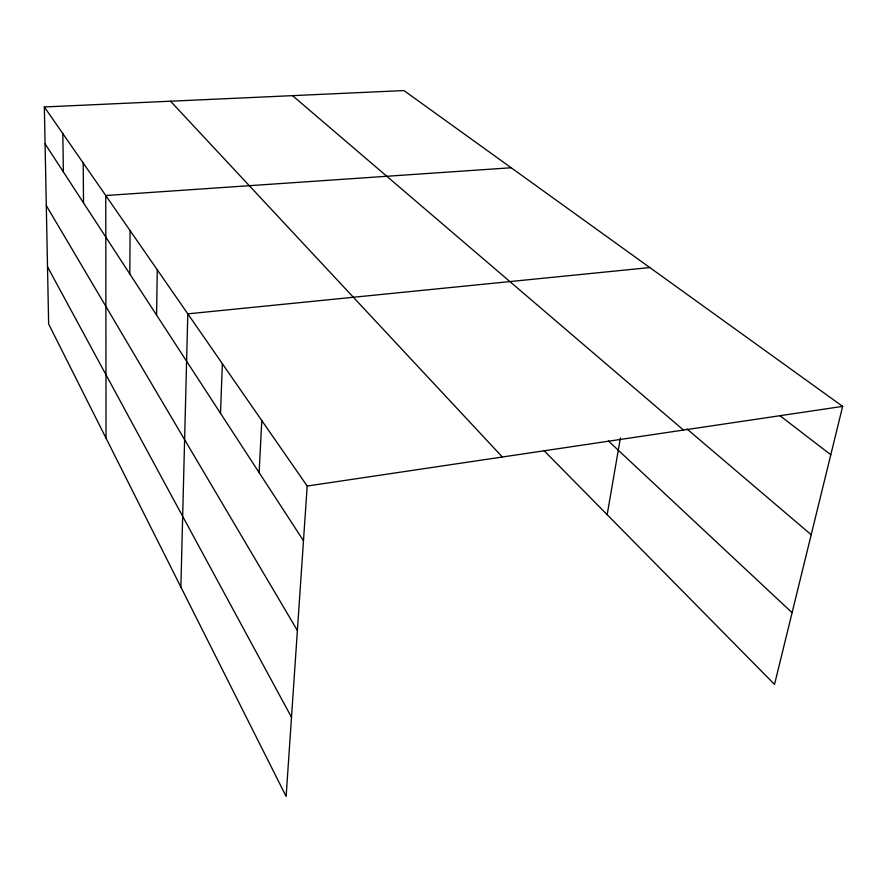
<?xml version="1.0" encoding="UTF-8"?>
<svg xmlns="http://www.w3.org/2000/svg" width="887" height="887" viewBox="0 0 887 887"><rect width="100%" height="100%" fill="white"/><g stroke="black" fill="none" stroke-linecap="round" stroke-linejoin="round"><path stroke-width="1.33" d="M129.812 273.994L130.101 230.631M156.578 315.096L157.276 269.825M180.87 587.05L187.8 313.854L649.816 267.564M220.508 413.298L222.36 363.692M259.126 472.605L261.787 420.549M44.35 106.961L307.19 486.043L286.124 796.437L48.641 324.01L44.35 106.961L403.94 90.563L842.65 406.379L774.528 684.409L543.931 450.541M607.163 514.682L620.412 437.945M307.19 486.043L842.65 406.379M511.178 167.754L105.764 195.528L106.041 438.189M779.939 415.681L830.797 454.765M687.059 429.031L811.206 534.728M292.533 95.641L683.489 430.062M608.371 440.939L792.102 612.695M170.515 101.207L502.364 457.005M45.082 143.827L303.487 540.748M46.301 205.584L297.389 630.502M47.51 266.799L291.501 717.273M62.833 133.627L63.376 171.945M83.201 162.997L83.522 202.89"/></g></svg>
